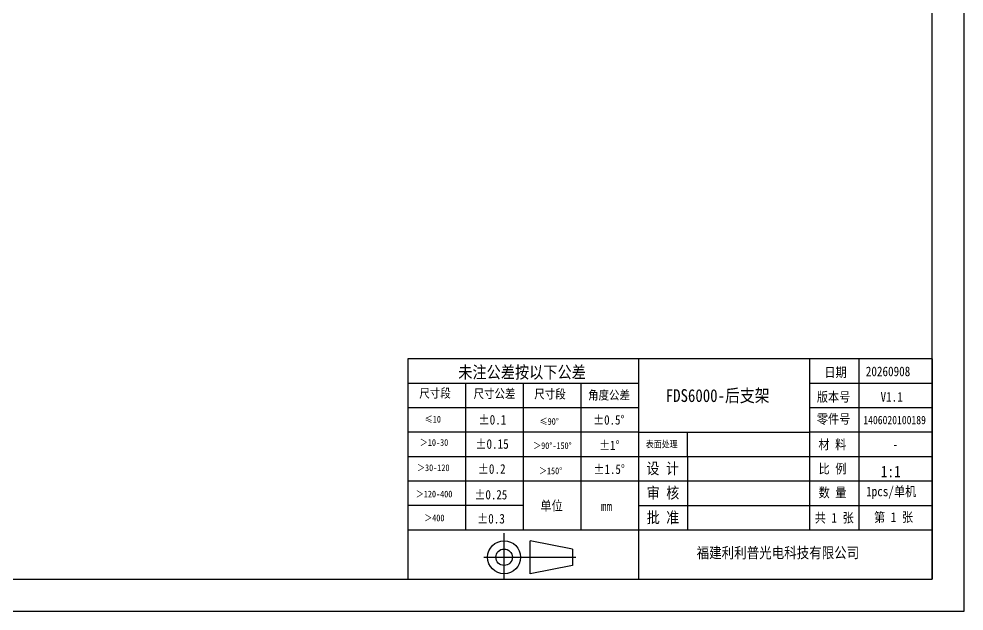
# Model space of a CAD drawing. Header units: millimetres. Extents: x 0 to 8948, y -1340 to 1100.
# Drawn here: x 5205 to 5942, y -1340 to -878 of the extents above; entities that cross this region are included whole.
import ezdxf

# ---------------------------------------------------------------- set-up
doc = ezdxf.new("R2010")
doc.units = ezdxf.units.MM
doc.header["$LTSCALE"] = 85.25
doc.layers.get('0').update_dxf_attribs({"linetype": 'CONTINUOUS'})
doc.styles.get("Standard").update_dxf_attribs({"font": 'txt', "width": 0.85})

msp = doc.modelspace()

# ---------------------------------------------------------------- linework, layer by layer
at = {"color": 7, "linetype": 'Continuous'}
for p, q in [((5942.409, -1339.944), (5942.409, -239.944)), ((4392.409, -1339.944), (5942.409, -1339.944))]:
    msp.add_line(p, q, dxfattribs=at)
for p, q in [((5917.409, -1143.143), (5508.213, -1143.143)), ((5508.213, -1143.143), (5508.213, -1314.944)), ((5688.213, -1143.143), (5688.213, -1314.944)), ((5821.773, -1143.143), (5821.773, -1276.766)), ((5860.142, -1143.143), (5860.142, -1276.13)), ((5917.409, -1143.143), (5917.409, -1314.944)), ((5688.213, -1162.232), (5508.213, -1162.232)), ((5553.213, -1162.232), (5553.213, -1276.739)), ((5598.213, -1162.232), (5598.213, -1276.739)), ((5643.213, -1162.232), (5643.213, -1276.739)), ((5917.409, -1162.232), (5821.773, -1162.232)), ((5688.213, -1181.321), (5508.213, -1181.321)), ((5917.409, -1181.321), (5821.773, -1181.321)), ((5688.213, -1200.41), (5508.213, -1200.41)), ((5688.213, -1200.41), (5821.773, -1200.41)), ((5726.391, -1219.499), (5726.391, -1200.41)), ((5917.409, -1200.41), (5821.773, -1200.41)), ((5688.213, -1219.499), (5508.213, -1219.499)), ((5917.409, -1219.499), (5688.213, -1219.499)), ((5726.391, -1219.499), (5726.391, -1276.766)), ((5917.409, -1238.588), (5508.213, -1238.588)), ((5598.213, -1257.65), (5508.213, -1257.65)), ((5917.409, -1257.677), (5688.213, -1257.677)), ((5688.213, -1276.739), (5508.213, -1276.739)), ((5917.409, -1276.766), (5688.213, -1276.766)), ((5636.647, -1291.497), (5603.571, -1285.061)), ((5636.647, -1291.497), (5636.647, -1304.368)), ((5636.647, -1304.368), (5603.571, -1310.803)), ((5508.213, -1314.944), (5917.409, -1314.944))]:
    msp.add_line(p, q)
at = {"lineweight": -3}
for p, q in [((5583.361, -1314.382), (5583.361, -1279.031)), ((5603.571, -1310.803), (5603.571, -1285.061)), ((5567.651, -1297.932), (5639.437, -1297.932))]:
    msp.add_line(p, q, dxfattribs=at)
at = {"color": 7, "linetype": 'Continuous'}
msp.add_lwpolyline([(4417.409, -1314.944), (5917.409, -1314.944), (5917.409, -264.944), (4417.409, -264.944)], close=True, dxfattribs=at)
at = {"lineweight": -3}
for radius in [12.871, 6.435]:
    msp.add_circle((5583.361, -1297.932), radius, dxfattribs=at)

# ---------------------------------------------------------------- texts
for s, insert, char_height, width, attachment_point in [('{\\f宋体|b0|i0|c134|p54;未注公差按以下公差}', (5597.37, -1154.087), 9.5445, 169.57989, 5), ('{\\fSimSun|b0|i0|c134|p54;日期}', (5842.085, -1154.015), 7.5, 56.7, 5), ('{\\fSimSun|b0|i0|c0|p54;202\\fSimSun|b0|i0|c134|p54;60908}', (5865.694, -1149.133), 7.5, 47.64523, 1), ('{\\fSimSun|b0|i0|c134|p54;FDS6000-后支架}', (5750.03, -1172.324), 10, 104.15153, 5), ('{\\fSimSun|b0|i0|c134|p54;版本号}', (5840.535, -1173.211), 7.5, 56.7, 5), ('{\\fSimSun|b0|i0|c0|p54;V\\fSimSun|b0|i0|c134|p54;1.1}', (5877.192, -1169.008), 7.5, 47.64523, 1), ('{\\fSimSun|b0|i0|c134|p54;零件号}', (5840.534, -1190.434), 7.5, 57.267, 5), ('{\\fSimSun|b0|i0|c0|p54;1406020100189}', (5863.741, -1187.594), 6.5, 49.26177, 1), ('{\\fSimSun|b0|i0|c134|p54;表面处理}', (5706.389, -1210.024), 5.25, 37.6936, 5), ('{\\fSimSun|b0|i0|c134|p54;材 料}', (5839.586, -1210.271), 7.5, 57.267, 5), ('{\\fSimSun|b0|i0|c134|p54;设 计}', (5707.108, -1229.125), 8.78094, 37.6936, 5), ('{\\fSimSun|b0|i0|c134|p54;比 例}', (5839.717, -1229.231), 7.5, 57.267, 5), ('{\\f宋体|b0|i0|c134|p54;审 核}', (5707.38, -1248.175), 8.78094, 38.178, 5), ('{\\fSimSun|b0|i0|c134|p54;数 量}', (5839.71, -1247.818), 7.5, 81, 5), ('{\\fSimSun|b0|i0|c134|p54;1pcs/单机}', (5885.479, -1247.592), 7.5, 57.267, 5), ('{\\fSimSun|b0|i0|c134|p54;单位}', (5620.399, -1258.102), 7.5, 37.6936, 5), ('{\\fSimSun|b0|i0|c134|p54;mm}', (5663.244, -1258.185), 7.5, 37.6936, 5), ('{\\f宋体|b0|i0|c134|p54;批 准}', (5707.38, -1267.345), 8.78094, 38.178, 5), ('{\\fSimSun|b0|i0|c134|p54;\\H0.85412x;共 1 张\\H1.17079x; }', (5841.029, -1267.543), 8.78094, 38.69293, 5), ('{\\fSimSun|b0|i0|c134|p54;\\H0.85412x;第 1 张\\H1.17079x; }', (5887.309, -1267.026), 8.78094, 41.14746, 5), ('{\\fSimSun|b1|i0|c134|p54;   福建利利普光电科技有限公司}', (5789.794, -1294.892), 8.41825, 188.78327, 5)]:
    msp.add_mtext(s, dxfattribs=dict(insert=insert, char_height=char_height, width=width, attachment_point=attachment_point))
at = {"lineweight": -3, "attachment_point": 5}
for s, insert, char_height, width in [('{\\fSimSun|b0|i0|c134|p54;尺寸段}', (5529.436, -1170.249), 7.05878, 63.16955), ('{\\fSimSun|b0|i0|c134|p54;尺寸公差}', (5575.85, -1170.593), 7.05878, 63.16955), ('{\\fSimSun|b0|i0|c134|p54;尺寸段}', (5619.17, -1170.937), 7.05878, 63.16955), ('{\\fSimSun|b0|i0|c134|p54;角度公差}', (5665.24, -1171.796), 7.05878, 63.16955), ('{\\fSimSun|b0|i0|c134|p54;≤10}', (5527.665, -1190.32), 5.25, 20.4485), ('{\\fSimSun|b0|i0|c0|p54;%%P\\fSimSun|b0|i0|c134|p54;0.1}', (5574.231, -1190.683), 7.5, 40.66211), ('{\\fSimSun|b0|i0|c0|p54;%%P\\fSimSun|b0|i0|c134|p54;0.5\\fSimSun|b0|i0|c0|p54;%%D}', (5665.132, -1190.787), 7.35, 40.66211), ('{\\fSimSun|b0|i0|c134|p54;≤90°}', (5618.496, -1192.015), 5.25, 61.41484), ('{\\fSimSun|b0|i0|c134|p54;＞10-30}', (5528.665, -1208.408), 5.25, 32.56221), ('{\\fSimSun|b0|i0|c0|p54;%%P\\fSimSun|b0|i0|c134|p54;0.15}', (5573.942, -1209.598), 7.5, 40.66211), ('{\\fSimSun|b0|i0|c134|p54;＞90°-150°}', (5621.044, -1210.886), 5.25, 42.83625), ('{\\fSimSun|b0|i0|c0|p54;%%P\\fSimSun|b0|i0|c134|p54;1\\fSimSun|b0|i0|c0|p54;%%D}', (5665.504, -1210.563), 7.35, 40.66211), ('{\\fSimSun|b0|i0|c0|p54;%%P\\fSimSun|b0|i0|c134|p54;0.2}', (5573.635, -1229.091), 7.5, 40.66211), ('{\\fSimSun|b0|i0|c134|p54;＞30-120}', (5528.063, -1228.128), 5.25, 38.82128), ('{\\fSimSun|b0|i0|c134|p54;＞150°}', (5619.639, -1230.538), 5.25, 61.41484), ('{\\fSimSun|b0|i0|c0|p54;%%P\\fSimSun|b0|i0|c134|p54;1.5\\fSimSun|b0|i0|c0|p54;%%D}', (5665.437, -1229.31), 7.35, 40.66211), ('{\\fSimSun|b0|i0|c134|p54;＞120-400}', (5528.699, -1248.658), 5.25, 38.60023), ('{\\fSimSun|b0|i0|c0|p54;%%P\\fSimSun|b0|i0|c134|p54;0.25}', (5573.031, -1249.173), 7.35, 40.66211), ('{\\fSimSun|b0|i0|c134|p54;＞400}', (5528.881, -1267.294), 5.25, 61.41484), ('{\\fSimSun|b0|i0|c0|p54;%%P\\fSimSun|b0|i0|c134|p54;0.3}', (5573.115, -1267.917), 7.5, 40.66211)]:
    msp.add_mtext(s, dxfattribs=dict(at, insert=insert, char_height=char_height, width=width))
at = {"color": 7, "insert": (5888.777, -1209.96), "char_height": 6.6813, "width": 57.267, "attachment_point": 5}
msp.add_mtext('{\\fSimSun|b0|i0|c134|p54;-}', dxfattribs=at)
at = {"linetype": 'Continuous', "insert": (5892.958, -1226.534), "char_height": 9, "width": 13.6115, "attachment_point": 3, "line_spacing_factor": 0.9}
msp.add_mtext('{\\fSimSun|b0|i0|c134|p2;1:1}', dxfattribs=at)

doc.saveas('drawing.dxf')
